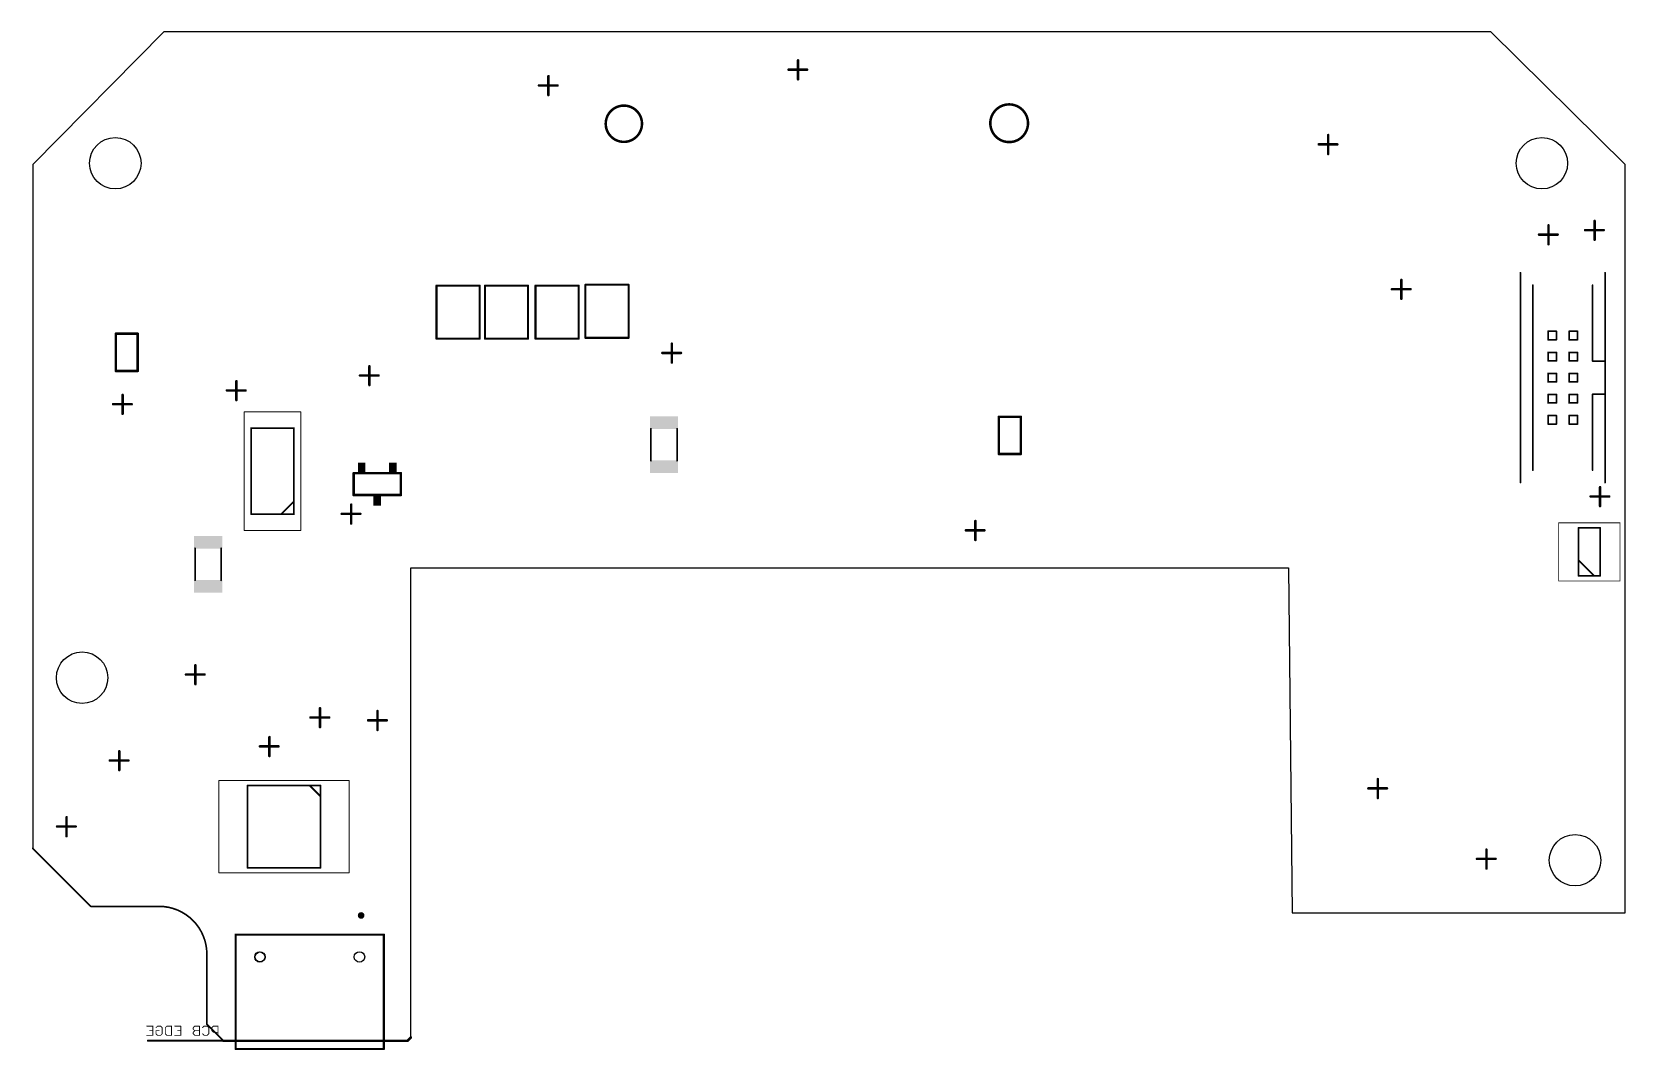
# Model space of a CAD drawing. Extents: x 14.7 to 110.8, y 11.4 to 72.8.
import ezdxf

# ---------------------------------------------------------------- set-up
doc = ezdxf.new("R2010")
doc.units = 0
doc.layers.add('20', color=53, linetype='CONTINUOUS')
doc.layers.add('52', color=253, linetype='CONTINUOUS')

# ---------------------------------------------------------------- blocks, each defined once
blk = doc.blocks.new('RECT')
blk.add_solid([(-0.5, -0.5), (0.5, -0.5), (-0.5, 0.5), (0.5, 0.5)])

msp = doc.modelspace()

# ---------------------------------------------------------------- linework, layer by layer
at = {"layer": '20'}
for p, q in [((22.6972, 72.7972), (14.8, 64.8)), ((102.7028, 72.7972), (22.6972, 72.7972)), ((110.8, 64.8), (102.7028, 72.7972)), ((14.8, 64.8), (14.8, 23.6)), ((110.8, 19.7), (110.8, 64.8)), ((37.6, 12.2), (37.6, 40.5)), ((37.6, 40.5), (90.51, 40.5)), ((90.51, 40.5), (90.72, 19.7)), ((90.72, 19.7), (110.8, 19.7))]:
    msp.add_line(p, q, dxfattribs=at)
for points, const_width in [([(50.438, 66.1688, 1), (50.438, 68.3552, 1), (50.438, 66.1688)], 0.1524), ([(73.666, 66.1562, 1), (73.666, 68.4278, 1), (73.666, 66.1562)], 0.1524), ([(14.8177, 23.6177, 1), (14.7823, 23.5823)], 0.05), ([(18.3, 20.125, 1), (18.3, 20.075)], 0.05), ([(18.2823, 20.0823, 1), (18.3177, 20.1177)], 0.05), ([(25.3, 17.2168, 0.4142), (22.4168, 20.1)], 0.1), ([(22.4168, 20.125, 1), (22.4168, 20.075)], 0.05), ([(22.4168, 20.075, 1), (22.4168, 20.125)], 0.05), ([(25.325, 17.2168, 1), (25.275, 17.2168)], 0.05), ([(25.275, 17.2168, 1), (25.325, 17.2168)], 0.05), ([(25.3177, 13.0177, 1), (25.2823, 12.9823)], 0.05), ([(25.275, 13, 1), (25.325, 13)], 0.05), ([(26.3, 12.0381, 1), (26.3, 11.9619)], 0.0762), ([(26.2823, 11.9823, 1), (26.3177, 12.0177)], 0.05), ([(37.3731, 12.0269, 1), (37.4269, 11.9731)], 0.0762), ([(37.4, 11.9619, 1), (37.4, 12.0381)], 0.0762), ([(37.6269, 12.1731, 1), (37.5731, 12.2269)], 0.0762)]:
    msp.add_lwpolyline(points, format="xyb", dxfattribs=dict(at, const_width=const_width))
for points, const_width in [([(14.8, 23.6), (18.3, 20.1)], 0.1), ([(18.3, 20.1), (22.4168, 20.1)], 0.1), ([(25.3, 17.2168), (25.3, 13)], 0.1), ([(25.3, 13), (26.3, 12)], 0.1), ([(26.3, 12), (37.4, 12)], 0.1524), ([(37.4, 12), (37.6, 12.2)], 0.1524)]:
    msp.add_lwpolyline(points, dxfattribs=dict(at, const_width=const_width))
for centre, radius in [((19.78, 64.88), 1.55), ((105.78, 64.88), 1.55), ((17.78, 33.88), 1.55), ((107.78, 22.88), 1.55), ((28.5, 17.05), 0.315), ((28.5, 17.05), 0.3), ((34.5, 17.05), 0.315)]:
    msp.add_circle(centre, radius, dxfattribs=at)
at = {"layer": '52'}
for points, const_width in [([(60.94, 71.08), (60.94, 70.52)], 0.1524), ([(45.89, 70.13), (45.89, 69.57)], 0.1524), ([(60.94, 70.52), (60.37, 70.52)], 0.1524), ([(60.94, 70.52), (60.94, 69.94)], 0.1524), ([(60.94, 70.52), (61.49, 70.52)], 0.1524), ([(45.89, 69.57), (45.32, 69.57)], 0.1524), ([(45.89, 69.57), (45.89, 68.99)], 0.1524), ([(45.89, 69.57), (46.44, 69.57)], 0.1524), ([(92.9, 66.58), (92.9, 66.02)], 0.1524), ([(92.9, 66.02), (92.33, 66.02)], 0.1524), ([(92.9, 66.02), (92.9, 65.44)], 0.1524), ([(92.9, 66.02), (93.45, 66.02)], 0.1524), ([(108.96, 61.41), (108.96, 60.85)], 0.1524), ([(106.18, 60.58), (105.61, 60.58)], 0.1524), ([(106.18, 61.14), (106.18, 60.58)], 0.1524), ([(106.18, 60.58), (106.18, 60)], 0.1524), ([(106.18, 60.58), (106.73, 60.58)], 0.1524), ([(108.96, 60.85), (108.39, 60.85)], 0.1524), ([(108.96, 60.85), (108.96, 60.27)], 0.1524), ([(108.96, 60.85), (109.51, 60.85)], 0.1524), ([(97.31, 57.85), (97.31, 57.29)], 0.1524), ([(104.49, 45.635), (104.49, 58.285)], 0.1), ([(109.59, 58.285), (109.59, 52.96)], 0.1), ([(41.7429, 57.5079), (39.1429, 57.5079)], 0.127), ([(39.1429, 57.5079), (39.1429, 54.3079)], 0.127), ([(41.7429, 54.3079), (41.7429, 57.5079)], 0.127), ([(44.6639, 57.5079), (42.0639, 57.5079)], 0.127), ([(42.0639, 57.5079), (42.0639, 54.3079)], 0.127), ([(44.6639, 54.3079), (44.6639, 57.5079)], 0.127), ([(47.7119, 57.5079), (45.1119, 57.5079)], 0.127), ([(45.1119, 57.5079), (45.1119, 54.3079)], 0.127), ([(47.7119, 54.3079), (47.7119, 57.5079)], 0.127), ([(50.7218, 57.5587), (48.1218, 57.5587)], 0.127), ([(48.1218, 57.5587), (48.1218, 54.3587)], 0.127), ([(50.7218, 54.3587), (50.7218, 57.5587)], 0.127), ([(97.31, 57.29), (96.74, 57.29)], 0.1524), ([(97.31, 57.29), (97.31, 56.71)], 0.1524), ([(97.31, 57.29), (97.86, 57.29)], 0.1524), ([(105.24, 46.385), (105.24, 57.535)], 0.1), ([(108.84, 57.535), (108.84, 52.96)], 0.1), ([(106.151, 54.246), (106.151, 54.754)], 0.1), ([(106.151, 54.754), (106.659, 54.754)], 0.1), ([(106.659, 54.754), (106.659, 54.246)], 0.1), ([(107.421, 54.754), (107.929, 54.754)], 0.1), ([(107.421, 54.246), (107.421, 54.754)], 0.1), ([(107.929, 54.754), (107.929, 54.246)], 0.1), ([(21.1304, 54.6084), (19.8096, 54.6084)], 0.1524), ([(19.8096, 54.6084), (19.8096, 52.3636)], 0.1524), ([(21.1304, 52.3636), (21.1304, 54.6084)], 0.1524), ([(39.1429, 54.3079), (41.7429, 54.3079)], 0.127), ([(42.0639, 54.3079), (44.6639, 54.3079)], 0.127), ([(45.1119, 54.3079), (47.7119, 54.3079)], 0.127), ([(48.1218, 54.3587), (50.7218, 54.3587)], 0.127), ([(53.33, 54.01), (53.33, 53.45)], 0.1524), ([(106.659, 54.246), (106.151, 54.246)], 0.1), ([(107.929, 54.246), (107.421, 54.246)], 0.1), ([(53.33, 53.45), (52.76, 53.45)], 0.1524), ([(53.33, 53.45), (53.33, 52.87)], 0.1524), ([(53.33, 53.45), (53.88, 53.45)], 0.1524), ([(106.151, 52.976), (106.151, 53.484)], 0.1), ([(106.151, 53.484), (106.659, 53.484)], 0.1), ([(106.659, 52.976), (106.151, 52.976)], 0.1), ([(106.659, 53.484), (106.659, 52.976)], 0.1), ([(107.421, 53.484), (107.929, 53.484)], 0.1), ([(107.421, 52.976), (107.421, 53.484)], 0.1), ([(107.929, 52.976), (107.421, 52.976)], 0.1), ([(107.929, 53.484), (107.929, 52.976)], 0.1), ([(108.84, 52.96), (109.59, 52.96)], 0.1), ([(109.59, 52.96), (109.59, 50.96)], 0.1), ([(19.8096, 52.3636), (21.1304, 52.3636)], 0.1524), ([(35.1, 52.09), (34.53, 52.09)], 0.1524), ([(35.1, 52.65), (35.1, 52.09)], 0.1524), ([(35.1, 52.09), (35.1, 51.51)], 0.1524), ([(35.1, 52.09), (35.65, 52.09)], 0.1524), ([(106.151, 51.706), (106.151, 52.214)], 0.1), ([(106.151, 52.214), (106.659, 52.214)], 0.1), ([(106.659, 52.214), (106.659, 51.706)], 0.1), ([(107.421, 52.214), (107.929, 52.214)], 0.1), ([(107.421, 51.706), (107.421, 52.214)], 0.1), ([(107.929, 52.214), (107.929, 51.706)], 0.1), ([(20.22, 50.92), (20.22, 50.36)], 0.1524), ([(27.08, 51.19), (26.51, 51.19)], 0.1524), ([(27.08, 51.75), (27.08, 51.19)], 0.1524), ([(27.08, 51.19), (27.08, 50.61)], 0.1524), ([(27.08, 51.19), (27.63, 51.19)], 0.1524), ([(106.659, 51.706), (106.151, 51.706)], 0.1), ([(106.151, 50.436), (106.151, 50.944)], 0.1), ([(106.151, 50.944), (106.659, 50.944)], 0.1), ([(106.659, 50.944), (106.659, 50.436)], 0.1), ([(107.929, 51.706), (107.421, 51.706)], 0.1), ([(107.421, 50.944), (107.929, 50.944)], 0.1), ([(107.421, 50.436), (107.421, 50.944)], 0.1), ([(107.929, 50.944), (107.929, 50.436)], 0.1), ([(109.59, 50.96), (108.84, 50.96)], 0.1), ([(108.84, 50.96), (108.84, 46.385)], 0.1), ([(109.59, 50.96), (109.59, 45.635)], 0.1), ([(20.22, 50.36), (19.65, 50.36)], 0.1524), ([(20.22, 50.36), (20.22, 49.78)], 0.1524), ([(20.22, 50.36), (20.77, 50.36)], 0.1524), ([(106.659, 50.436), (106.151, 50.436)], 0.1), ([(107.929, 50.436), (107.421, 50.436)], 0.1), ([(30.9679, 49.902), (27.5479, 49.902)], 0.05), ([(27.5479, 49.902), (27.5479, 42.752)], 0.05), ([(30.9679, 42.752), (30.9679, 49.902)], 0.05), ([(74.3662, 49.5987), (73.0454, 49.5987)], 0.1524), ([(73.0454, 49.5987), (73.0454, 47.3539)], 0.1524), ([(74.3662, 47.3539), (74.3662, 49.5987)], 0.1524), ([(106.151, 49.166), (106.151, 49.674)], 0.1), ([(106.151, 49.674), (106.659, 49.674)], 0.1), ([(106.659, 49.166), (106.151, 49.166)], 0.1), ([(106.659, 49.674), (106.659, 49.166)], 0.1), ([(107.421, 49.674), (107.929, 49.674)], 0.1), ([(107.421, 49.166), (107.421, 49.674)], 0.1), ([(107.929, 49.166), (107.421, 49.166)], 0.1), ([(107.929, 49.674), (107.929, 49.166)], 0.1), ([(30.5499, 48.925), (27.9659, 48.925)], 0.1), ([(27.9659, 48.925), (27.9659, 43.729)], 0.1), ([(30.5499, 43.729), (30.5499, 48.925)], 0.1), ([(52.073, 46.955), (52.073, 48.885)], 0.1016), ([(53.647, 46.955), (53.647, 48.885)], 0.1016), ([(73.0454, 47.3539), (74.3662, 47.3539)], 0.1524), ([(36.9925, 46.2045), (34.1477, 46.2045)], 0.1524), ([(34.1477, 46.2045), (34.1477, 44.8837)], 0.1524), ([(36.9925, 44.8837), (36.9925, 46.2045)], 0.1524), ([(109.29, 45.36), (109.29, 44.8)], 0.1524), ([(29.7759, 43.729), (30.5499, 44.505)], 0.1), ([(34, 44.31), (34, 43.75)], 0.1524), ([(34.1477, 44.8837), (36.9925, 44.8837)], 0.1524), ([(109.29, 44.8), (108.72, 44.8)], 0.1524), ([(109.29, 44.8), (109.29, 44.22)], 0.1524), ([(109.29, 44.8), (109.84, 44.8)], 0.1524), ([(27.9659, 43.729), (30.5499, 43.729)], 0.1), ([(34, 43.75), (33.43, 43.75)], 0.1524), ([(34, 43.75), (34, 43.17)], 0.1524), ([(34, 43.75), (34.55, 43.75)], 0.1524), ([(71.63, 43.32), (71.63, 42.76)], 0.1524), ([(110.49, 43.21), (106.79, 43.21)], 0.05), ([(106.79, 43.21), (106.79, 39.71)], 0.05), ([(110.49, 39.71), (110.49, 43.21)], 0.05), ([(27.5479, 42.752), (30.9679, 42.752)], 0.05), ([(71.63, 42.76), (71.06, 42.76)], 0.1524), ([(71.63, 42.76), (71.63, 42.18)], 0.1524), ([(71.63, 42.76), (72.18, 42.76)], 0.1524), ([(109.29, 42.91), (107.99, 42.91)], 0.1), ([(107.99, 42.91), (107.99, 40.01)], 0.1), ([(109.29, 40.01), (109.29, 42.91)], 0.1), ([(24.587, 41.677), (24.587, 39.747)], 0.1016), ([(26.161, 41.677), (26.161, 39.747)], 0.1016), ([(107.99, 40.97), (108.95, 40.01)], 0.1), ([(106.79, 39.71), (110.49, 39.71)], 0.05), ([(107.99, 40.01), (109.29, 40.01)], 0.1), ([(24.61, 34.63), (24.61, 34.07)], 0.1524), ([(24.61, 34.07), (24.04, 34.07)], 0.1524), ([(24.61, 34.07), (24.61, 33.49)], 0.1524), ([(24.61, 34.07), (25.16, 34.07)], 0.1524), ([(32.12, 32.04), (32.12, 31.48)], 0.1524), ([(35.59, 31.87), (35.59, 31.31)], 0.1524), ([(32.12, 31.48), (31.55, 31.48)], 0.1524), ([(32.12, 31.48), (32.12, 30.9)], 0.1524), ([(32.12, 31.48), (32.67, 31.48)], 0.1524), ([(35.59, 31.31), (35.02, 31.31)], 0.1524), ([(35.59, 31.31), (35.59, 30.73)], 0.1524), ([(35.59, 31.31), (36.14, 31.31)], 0.1524), ([(29.07, 29.74), (28.5, 29.74)], 0.1524), ([(29.07, 30.3), (29.07, 29.74)], 0.1524), ([(29.07, 29.74), (29.07, 29.16)], 0.1524), ([(29.07, 29.74), (29.62, 29.74)], 0.1524), ([(20.02, 28.89), (19.45, 28.89)], 0.1524), ([(20.02, 29.45), (20.02, 28.89)], 0.1524), ([(20.02, 28.89), (20.02, 28.31)], 0.1524), ([(20.02, 28.89), (20.57, 28.89)], 0.1524), ([(33.875, 27.68), (26.025, 27.68)], 0.05), ([(26.025, 27.68), (26.025, 22.12)], 0.05), ([(32.15, 27.38), (27.75, 27.38)], 0.1), ([(27.75, 27.38), (27.75, 22.42)], 0.1), ([(32.15, 26.73), (31.5, 27.38)], 0.1), ([(32.15, 22.42), (32.15, 27.38)], 0.1), ([(33.875, 22.12), (33.875, 27.68)], 0.05), ([(95.89, 27.21), (95.32, 27.21)], 0.1524), ([(95.89, 27.77), (95.89, 27.21)], 0.1524), ([(95.89, 27.21), (95.89, 26.63)], 0.1524), ([(95.89, 27.21), (96.44, 27.21)], 0.1524), ([(16.84, 24.91), (16.27, 24.91)], 0.1524), ([(16.84, 25.47), (16.84, 24.91)], 0.1524), ([(16.84, 24.91), (16.84, 24.33)], 0.1524), ([(16.84, 24.91), (17.39, 24.91)], 0.1524), ([(102.44, 23.52), (102.44, 22.96)], 0.1524), ([(26.025, 22.12), (33.875, 22.12)], 0.05), ([(27.75, 22.42), (32.15, 22.42)], 0.1), ([(102.44, 22.96), (101.87, 22.96)], 0.1524), ([(102.44, 22.96), (102.44, 22.38)], 0.1524), ([(102.44, 22.96), (102.99, 22.96)], 0.1524), ([(27.03, 18.4), (27.03, 12)], 0.127), ([(35.97, 18.4), (27.03, 18.4)], 0.127), ([(35.97, 12), (35.97, 18.4)], 0.127), ([(21.6726, 12.8847), (22.0454, 12.8847)], 0.0508), ([(22.0454, 12.605), (21.859, 12.605)], 0.0508), ([(22.0454, 12.8847), (22.0454, 12.3254)], 0.0508), ([(22.2339, 12.7915), (22.3271, 12.8847)], 0.0508), ([(22.2339, 12.4186), (22.2339, 12.605)], 0.0508), ([(22.2339, 12.605), (22.4203, 12.605)], 0.0508), ([(22.3271, 12.8847), (22.5135, 12.8847)], 0.0508), ([(22.5135, 12.8847), (22.6067, 12.7915)], 0.0508), ([(22.6067, 12.7915), (22.6067, 12.4186)], 0.0508), ([(22.7952, 12.7915), (22.8884, 12.8847)], 0.0508), ([(22.7952, 12.4186), (22.7952, 12.7915)], 0.0508), ([(22.8884, 12.8847), (23.1681, 12.8847)], 0.0508), ([(23.1681, 12.8847), (23.1681, 12.3254)], 0.0508), ([(23.3565, 12.8847), (23.7294, 12.8847)], 0.0508), ([(23.7294, 12.605), (23.5429, 12.605)], 0.0508), ([(23.7294, 12.8847), (23.7294, 12.3254)], 0.0508), ([(24.5723, 12.8847), (24.4791, 12.7915)], 0.0508), ([(24.4791, 12.7915), (24.4791, 12.6982)], 0.0508), ([(24.4791, 12.6982), (24.5723, 12.605)], 0.0508), ([(24.5723, 12.605), (24.4791, 12.5118)], 0.0508), ([(24.4791, 12.5118), (24.4791, 12.4186)], 0.0508), ([(24.852, 12.8847), (24.5723, 12.8847)], 0.0508), ([(24.852, 12.605), (24.5723, 12.605)], 0.0508), ([(24.852, 12.3254), (24.852, 12.8847)], 0.0508), ([(25.0404, 12.7915), (25.1337, 12.8847)], 0.0508), ([(25.1337, 12.8847), (25.3201, 12.8847)], 0.0508), ([(25.3201, 12.8847), (25.4133, 12.7915)], 0.0508), ([(25.4133, 12.7915), (25.4133, 12.4186)], 0.0508), ([(25.695, 12.8847), (25.6018, 12.7915)], 0.0508), ([(25.6018, 12.7915), (25.6018, 12.605)], 0.0508), ([(25.6018, 12.605), (25.695, 12.5118)], 0.0508), ([(25.9746, 12.8847), (25.695, 12.8847)], 0.0508), ([(25.695, 12.5118), (25.9746, 12.5118)], 0.0508), ([(25.9746, 12.3254), (25.9746, 12.8847)], 0.0508), ([(22.0454, 12.3254), (21.6726, 12.3254)], 0.0508), ([(27.03, 12), (21.75, 12)], 0.127), ([(22.3271, 12.3254), (22.2339, 12.4186)], 0.0508), ([(22.5135, 12.3254), (22.3271, 12.3254)], 0.0508), ([(22.6067, 12.4186), (22.5135, 12.3254)], 0.0508), ([(22.8884, 12.3254), (22.7952, 12.4186)], 0.0508), ([(23.1681, 12.3254), (22.8884, 12.3254)], 0.0508), ([(23.7294, 12.3254), (23.3565, 12.3254)], 0.0508), ([(24.4791, 12.4186), (24.5723, 12.3254)], 0.0508), ([(24.5723, 12.3254), (24.852, 12.3254)], 0.0508), ([(25.1337, 12.3254), (25.0404, 12.4186)], 0.0508), ([(25.3201, 12.3254), (25.1337, 12.3254)], 0.0508), ([(25.4133, 12.4186), (25.3201, 12.3254)], 0.0508), ([(27.03, 12), (27.03, 11.5)], 0.127), ([(27.03, 12), (35.97, 12)], 0.127), ([(27.03, 11.5), (35.97, 11.5)], 0.127), ([(35.97, 11.5), (35.97, 12)], 0.127)]:
    msp.add_lwpolyline(points, dxfattribs=dict(at, const_width=const_width))
for points, const_width in [([(60.9781, 71.08, 1), (60.9019, 71.08)], 0.0762), ([(45.9281, 70.13, 1), (45.8519, 70.13)], 0.0762), ([(60.37, 70.5581, 1), (60.37, 70.4819)], 0.0762), ([(60.9781, 70.52, 1), (60.9019, 70.52)], 0.0762), ([(60.94, 70.5581, 1), (60.94, 70.4819)], 0.0762), ([(60.9019, 70.52, 1), (60.9781, 70.52)], 0.0762), ([(60.94, 70.4819, 1), (60.94, 70.5581)], 0.0762), ([(61.49, 70.4819, 1), (61.49, 70.5581)], 0.0762), ([(45.32, 69.6081, 1), (45.32, 69.5319)], 0.0762), ([(45.9281, 69.57, 1), (45.8519, 69.57)], 0.0762), ([(45.89, 69.6081, 1), (45.89, 69.5319)], 0.0762), ([(45.8519, 69.57, 1), (45.9281, 69.57)], 0.0762), ([(45.89, 69.5319, 1), (45.89, 69.6081)], 0.0762), ([(46.44, 69.5319, 1), (46.44, 69.6081)], 0.0762), ([(60.9019, 69.94, 1), (60.9781, 69.94)], 0.0762), ([(45.8519, 68.99, 1), (45.9281, 68.99)], 0.0762), ([(92.9381, 66.58, 1), (92.8619, 66.58)], 0.0762), ([(92.33, 66.0581, 1), (92.33, 65.9819)], 0.0762), ([(92.9381, 66.02, 1), (92.8619, 66.02)], 0.0762), ([(92.9, 66.0581, 1), (92.9, 65.9819)], 0.0762), ([(92.8619, 66.02, 1), (92.9381, 66.02)], 0.0762), ([(92.8619, 65.44, 1), (92.9381, 65.44)], 0.0762), ([(92.9, 65.9819, 1), (92.9, 66.0581)], 0.0762), ([(93.45, 65.9819, 1), (93.45, 66.0581)], 0.0762), ([(108.9981, 61.41, 1), (108.9219, 61.41)], 0.0762), ([(105.61, 60.6181, 1), (105.61, 60.5419)], 0.0762), ([(106.2181, 61.14, 1), (106.1419, 61.14)], 0.0762), ([(106.2181, 60.58, 1), (106.1419, 60.58)], 0.0762), ([(106.18, 60.6181, 1), (106.18, 60.5419)], 0.0762), ([(106.1419, 60.58, 1), (106.2181, 60.58)], 0.0762), ([(106.18, 60.5419, 1), (106.18, 60.6181)], 0.0762), ([(106.73, 60.5419, 1), (106.73, 60.6181)], 0.0762), ([(108.39, 60.8881, 1), (108.39, 60.8119)], 0.0762), ([(108.9981, 60.85, 1), (108.9219, 60.85)], 0.0762), ([(108.96, 60.8881, 1), (108.96, 60.8119)], 0.0762), ([(108.9219, 60.85, 1), (108.9981, 60.85)], 0.0762), ([(108.96, 60.8119, 1), (108.96, 60.8881)], 0.0762), ([(109.51, 60.8119, 1), (109.51, 60.8881)], 0.0762), ([(106.1419, 60, 1), (106.2181, 60)], 0.0762), ([(108.9219, 60.27, 1), (108.9981, 60.27)], 0.0762), ([(97.3481, 57.85, 1), (97.2719, 57.85)], 0.0762), ([(104.515, 58.285, 1), (104.465, 58.285)], 0.05), ([(109.615, 58.285, 1), (109.565, 58.285)], 0.05), ([(39.1429, 57.5397, 1), (39.1429, 57.4761)], 0.0635), ([(39.1747, 57.5079, 1), (39.1112, 57.5079)], 0.0635), ([(41.7747, 57.5079, 1), (41.7111, 57.5079)], 0.0635), ([(41.7429, 57.4761, 1), (41.7429, 57.5397)], 0.0635), ([(42.0639, 57.5397, 1), (42.0639, 57.4761)], 0.0635), ([(42.0957, 57.5079, 1), (42.0322, 57.5079)], 0.0635), ([(44.6957, 57.5079, 1), (44.6322, 57.5079)], 0.0635), ([(44.6639, 57.4761, 1), (44.6639, 57.5397)], 0.0635), ([(45.1119, 57.5397, 1), (45.1119, 57.4761)], 0.0635), ([(45.1437, 57.5079, 1), (45.0802, 57.5079)], 0.0635), ([(47.7437, 57.5079, 1), (47.6801, 57.5079)], 0.0635), ([(47.7119, 57.4761, 1), (47.7119, 57.5397)], 0.0635), ([(48.1218, 57.5905, 1), (48.1218, 57.5269)], 0.0635), ([(48.1536, 57.5587, 1), (48.09, 57.5587)], 0.0635), ([(50.7536, 57.5587, 1), (50.69, 57.5587)], 0.0635), ([(50.7218, 57.5269, 1), (50.7218, 57.5905)], 0.0635), ([(96.74, 57.3281, 1), (96.74, 57.2519)], 0.0762), ([(97.3481, 57.29, 1), (97.2719, 57.29)], 0.0762), ([(97.31, 57.3281, 1), (97.31, 57.2519)], 0.0762), ([(97.2719, 57.29, 1), (97.3481, 57.29)], 0.0762), ([(97.2719, 56.71, 1), (97.3481, 56.71)], 0.0762), ([(97.31, 57.2519, 1), (97.31, 57.3281)], 0.0762), ([(97.86, 57.2519, 1), (97.86, 57.3281)], 0.0762), ([(105.265, 57.535, 1), (105.215, 57.535)], 0.05), ([(108.865, 57.535, 1), (108.815, 57.535)], 0.05), ([(106.176, 54.754, 1), (106.126, 54.754)], 0.05), ([(106.151, 54.779, 1), (106.151, 54.729)], 0.05), ([(106.684, 54.754, 1), (106.634, 54.754)], 0.05), ([(106.659, 54.729, 1), (106.659, 54.779)], 0.05), ([(107.421, 54.779, 1), (107.421, 54.729)], 0.05), ([(107.446, 54.754, 1), (107.396, 54.754)], 0.05), ([(107.954, 54.754, 1), (107.904, 54.754)], 0.05), ([(107.929, 54.729, 1), (107.929, 54.779)], 0.05), ([(19.8096, 54.6465, 1), (19.8096, 54.5703)], 0.0762), ([(19.8477, 54.6084, 1), (19.7715, 54.6084)], 0.0762), ([(21.1685, 54.6084, 1), (21.0923, 54.6084)], 0.0762), ([(21.1304, 54.5703, 1), (21.1304, 54.6465)], 0.0762), ([(39.1429, 54.3397, 1), (39.1429, 54.2762)], 0.0635), ([(39.1112, 54.3079, 1), (39.1747, 54.3079)], 0.0635), ([(41.7111, 54.3079, 1), (41.7747, 54.3079)], 0.0635), ([(41.7429, 54.2762, 1), (41.7429, 54.3397)], 0.0635), ([(42.0639, 54.3397, 1), (42.0639, 54.2762)], 0.0635), ([(42.0322, 54.3079, 1), (42.0957, 54.3079)], 0.0635), ([(44.6322, 54.3079, 1), (44.6957, 54.3079)], 0.0635), ([(44.6639, 54.2762, 1), (44.6639, 54.3397)], 0.0635), ([(45.1119, 54.3397, 1), (45.1119, 54.2762)], 0.0635), ([(45.0802, 54.3079, 1), (45.1437, 54.3079)], 0.0635), ([(47.6801, 54.3079, 1), (47.7437, 54.3079)], 0.0635), ([(47.7119, 54.2762, 1), (47.7119, 54.3397)], 0.0635), ([(48.1218, 54.3905, 1), (48.1218, 54.327)], 0.0635), ([(48.09, 54.3587, 1), (48.1536, 54.3587)], 0.0635), ([(50.69, 54.3587, 1), (50.7536, 54.3587)], 0.0635), ([(50.7218, 54.327, 1), (50.7218, 54.3905)], 0.0635), ([(53.3681, 54.01, 1), (53.2919, 54.01)], 0.0762), ([(106.151, 54.271, 1), (106.151, 54.221)], 0.05), ([(106.126, 54.246, 1), (106.176, 54.246)], 0.05), ([(106.634, 54.246, 1), (106.684, 54.246)], 0.05), ([(106.659, 54.221, 1), (106.659, 54.271)], 0.05), ([(107.421, 54.271, 1), (107.421, 54.221)], 0.05), ([(107.396, 54.246, 1), (107.446, 54.246)], 0.05), ([(107.904, 54.246, 1), (107.954, 54.246)], 0.05), ([(107.929, 54.221, 1), (107.929, 54.271)], 0.05), ([(52.76, 53.4881, 1), (52.76, 53.4119)], 0.0762), ([(53.3681, 53.45, 1), (53.2919, 53.45)], 0.0762), ([(53.33, 53.4881, 1), (53.33, 53.4119)], 0.0762), ([(53.2919, 53.45, 1), (53.3681, 53.45)], 0.0762), ([(53.2919, 52.87, 1), (53.3681, 52.87)], 0.0762), ([(53.33, 53.4119, 1), (53.33, 53.4881)], 0.0762), ([(53.88, 53.4119, 1), (53.88, 53.4881)], 0.0762), ([(106.176, 53.484, 1), (106.126, 53.484)], 0.05), ([(106.151, 53.509, 1), (106.151, 53.459)], 0.05), ([(106.151, 53.001, 1), (106.151, 52.951)], 0.05), ([(106.126, 52.976, 1), (106.176, 52.976)], 0.05), ([(106.684, 53.484, 1), (106.634, 53.484)], 0.05), ([(106.634, 52.976, 1), (106.684, 52.976)], 0.05), ([(106.659, 53.459, 1), (106.659, 53.509)], 0.05), ([(106.659, 52.951, 1), (106.659, 53.001)], 0.05), ([(107.421, 53.509, 1), (107.421, 53.459)], 0.05), ([(107.446, 53.484, 1), (107.396, 53.484)], 0.05), ([(107.421, 53.001, 1), (107.421, 52.951)], 0.05), ([(107.396, 52.976, 1), (107.446, 52.976)], 0.05), ([(107.954, 53.484, 1), (107.904, 53.484)], 0.05), ([(107.904, 52.976, 1), (107.954, 52.976)], 0.05), ([(107.929, 53.459, 1), (107.929, 53.509)], 0.05), ([(107.929, 52.951, 1), (107.929, 53.001)], 0.05), ([(108.84, 52.985, 1), (108.84, 52.935)], 0.05), ([(108.815, 52.96, 1), (108.865, 52.96)], 0.05), ([(109.615, 52.96, 1), (109.565, 52.96)], 0.05), ([(109.565, 52.96, 1), (109.615, 52.96)], 0.05), ([(109.59, 52.935, 1), (109.59, 52.985)], 0.05), ([(19.8096, 52.4017, 1), (19.8096, 52.3255)], 0.0762), ([(19.7715, 52.3636, 1), (19.8477, 52.3636)], 0.0762), ([(21.0923, 52.3636, 1), (21.1685, 52.3636)], 0.0762), ([(21.1304, 52.3255, 1), (21.1304, 52.4017)], 0.0762), ([(34.53, 52.1281, 1), (34.53, 52.0519)], 0.0762), ([(35.1381, 52.65, 1), (35.0619, 52.65)], 0.0762), ([(35.1381, 52.09, 1), (35.0619, 52.09)], 0.0762), ([(35.1, 52.1281, 1), (35.1, 52.0519)], 0.0762), ([(35.0619, 52.09, 1), (35.1381, 52.09)], 0.0762), ([(35.1, 52.0519, 1), (35.1, 52.1281)], 0.0762), ([(35.65, 52.0519, 1), (35.65, 52.1281)], 0.0762), ([(106.176, 52.214, 1), (106.126, 52.214)], 0.05), ([(106.151, 52.239, 1), (106.151, 52.189)], 0.05), ([(106.684, 52.214, 1), (106.634, 52.214)], 0.05), ([(106.659, 52.189, 1), (106.659, 52.239)], 0.05), ([(107.421, 52.239, 1), (107.421, 52.189)], 0.05), ([(107.446, 52.214, 1), (107.396, 52.214)], 0.05), ([(107.954, 52.214, 1), (107.904, 52.214)], 0.05), ([(107.929, 52.189, 1), (107.929, 52.239)], 0.05), ([(20.2581, 50.92, 1), (20.1819, 50.92)], 0.0762), ([(26.51, 51.2281, 1), (26.51, 51.1519)], 0.0762), ([(27.1181, 51.75, 1), (27.0419, 51.75)], 0.0762), ([(27.1181, 51.19, 1), (27.0419, 51.19)], 0.0762), ([(27.08, 51.2281, 1), (27.08, 51.1519)], 0.0762), ([(27.0419, 51.19, 1), (27.1181, 51.19)], 0.0762), ([(27.08, 51.1519, 1), (27.08, 51.2281)], 0.0762), ([(27.63, 51.1519, 1), (27.63, 51.2281)], 0.0762), ([(35.0619, 51.51, 1), (35.1381, 51.51)], 0.0762), ([(106.151, 51.731, 1), (106.151, 51.681)], 0.05), ([(106.126, 51.706, 1), (106.176, 51.706)], 0.05), ([(106.176, 50.944, 1), (106.126, 50.944)], 0.05), ([(106.151, 50.969, 1), (106.151, 50.919)], 0.05), ([(106.634, 51.706, 1), (106.684, 51.706)], 0.05), ([(106.684, 50.944, 1), (106.634, 50.944)], 0.05), ([(106.659, 51.681, 1), (106.659, 51.731)], 0.05), ([(106.659, 50.919, 1), (106.659, 50.969)], 0.05), ([(107.421, 51.731, 1), (107.421, 51.681)], 0.05), ([(107.396, 51.706, 1), (107.446, 51.706)], 0.05), ([(107.421, 50.969, 1), (107.421, 50.919)], 0.05), ([(107.446, 50.944, 1), (107.396, 50.944)], 0.05), ([(107.904, 51.706, 1), (107.954, 51.706)], 0.05), ([(107.954, 50.944, 1), (107.904, 50.944)], 0.05), ([(107.929, 51.681, 1), (107.929, 51.731)], 0.05), ([(107.929, 50.919, 1), (107.929, 50.969)], 0.05), ([(108.84, 50.985, 1), (108.84, 50.935)], 0.05), ([(108.865, 50.96, 1), (108.815, 50.96)], 0.05), ([(109.615, 50.96, 1), (109.565, 50.96)], 0.05), ([(109.565, 50.96, 1), (109.615, 50.96)], 0.05), ([(109.59, 50.935, 1), (109.59, 50.985)], 0.05), ([(19.65, 50.3981, 1), (19.65, 50.3219)], 0.0762), ([(20.2581, 50.36, 1), (20.1819, 50.36)], 0.0762), ([(20.22, 50.3981, 1), (20.22, 50.3219)], 0.0762), ([(20.1819, 50.36, 1), (20.2581, 50.36)], 0.0762), ([(20.22, 50.3219, 1), (20.22, 50.3981)], 0.0762), ([(20.77, 50.3219, 1), (20.77, 50.3981)], 0.0762), ([(27.0419, 50.61, 1), (27.1181, 50.61)], 0.0762), ([(106.151, 50.461, 1), (106.151, 50.411)], 0.05), ([(106.126, 50.436, 1), (106.176, 50.436)], 0.05), ([(106.634, 50.436, 1), (106.684, 50.436)], 0.05), ([(106.659, 50.411, 1), (106.659, 50.461)], 0.05), ([(107.421, 50.461, 1), (107.421, 50.411)], 0.05), ([(107.396, 50.436, 1), (107.446, 50.436)], 0.05), ([(107.904, 50.436, 1), (107.954, 50.436)], 0.05), ([(107.929, 50.411, 1), (107.929, 50.461)], 0.05), ([(20.1819, 49.78, 1), (20.2581, 49.78)], 0.0762), ([(27.5479, 49.9145, 1), (27.5479, 49.8895)], 0.025), ([(27.5604, 49.902, 1), (27.5354, 49.902)], 0.025), ([(30.9804, 49.902, 1), (30.9554, 49.902)], 0.025), ([(30.9679, 49.8895, 1), (30.9679, 49.9145)], 0.025), ([(73.0454, 49.6368, 1), (73.0454, 49.5606)], 0.0762), ([(73.0835, 49.5987, 1), (73.0073, 49.5987)], 0.0762), ([(74.4043, 49.5987, 1), (74.3281, 49.5987)], 0.0762), ([(74.3662, 49.5606, 1), (74.3662, 49.6368)], 0.0762), ([(106.176, 49.674, 1), (106.126, 49.674)], 0.05), ([(106.151, 49.699, 1), (106.151, 49.649)], 0.05), ([(106.151, 49.191, 1), (106.151, 49.141)], 0.05), ([(106.126, 49.166, 1), (106.176, 49.166)], 0.05), ([(106.684, 49.674, 1), (106.634, 49.674)], 0.05), ([(106.634, 49.166, 1), (106.684, 49.166)], 0.05), ([(106.659, 49.649, 1), (106.659, 49.699)], 0.05), ([(106.659, 49.141, 1), (106.659, 49.191)], 0.05), ([(107.421, 49.699, 1), (107.421, 49.649)], 0.05), ([(107.446, 49.674, 1), (107.396, 49.674)], 0.05), ([(107.421, 49.191, 1), (107.421, 49.141)], 0.05), ([(107.396, 49.166, 1), (107.446, 49.166)], 0.05), ([(107.954, 49.674, 1), (107.904, 49.674)], 0.05), ([(107.904, 49.166, 1), (107.954, 49.166)], 0.05), ([(107.929, 49.649, 1), (107.929, 49.699)], 0.05), ([(107.929, 49.141, 1), (107.929, 49.191)], 0.05), ([(27.9659, 48.95, 1), (27.9659, 48.9)], 0.05), ([(27.9909, 48.925, 1), (27.9409, 48.925)], 0.05), ([(30.5749, 48.925, 1), (30.5249, 48.925)], 0.05), ([(30.5499, 48.9, 1), (30.5499, 48.95)], 0.05), ([(52.0984, 48.885, 1), (52.0476, 48.885)], 0.0508), ([(53.6724, 48.885, 1), (53.6216, 48.885)], 0.0508), ([(73.0454, 47.392, 1), (73.0454, 47.3158)], 0.0762), ([(73.0073, 47.3539, 1), (73.0835, 47.3539)], 0.0762), ([(74.3281, 47.3539, 1), (74.4043, 47.3539)], 0.0762), ([(74.3662, 47.3158, 1), (74.3662, 47.392)], 0.0762), ([(34.1477, 46.2426, 1), (34.1477, 46.1664)], 0.0762), ([(34.1858, 46.2045, 1), (34.1096, 46.2045)], 0.0762), ([(37.0306, 46.2045, 1), (36.9544, 46.2045)], 0.0762), ([(36.9925, 46.1664, 1), (36.9925, 46.2426)], 0.0762), ([(52.0476, 46.955, 1), (52.0984, 46.955)], 0.0508), ([(53.6216, 46.955, 1), (53.6724, 46.955)], 0.0508), ([(105.215, 46.385, 1), (105.265, 46.385)], 0.05), ([(108.815, 46.385, 1), (108.865, 46.385)], 0.05), ([(104.465, 45.635, 1), (104.515, 45.635)], 0.05), ([(109.3281, 45.36, 1), (109.2519, 45.36)], 0.0762), ([(109.565, 45.635, 1), (109.615, 45.635)], 0.05), ([(30.5676, 44.4873, 1), (30.5322, 44.5227)], 0.05), ([(34.0381, 44.31, 1), (33.9619, 44.31)], 0.0762), ([(34.1477, 44.9218, 1), (34.1477, 44.8456)], 0.0762), ([(34.1096, 44.8837, 1), (34.1858, 44.8837)], 0.0762), ([(36.9544, 44.8837, 1), (37.0306, 44.8837)], 0.0762), ([(36.9925, 44.8456, 1), (36.9925, 44.9218)], 0.0762), ([(108.72, 44.8381, 1), (108.72, 44.7619)], 0.0762), ([(109.3281, 44.8, 1), (109.2519, 44.8)], 0.0762), ([(109.29, 44.8381, 1), (109.29, 44.7619)], 0.0762), ([(109.2519, 44.8, 1), (109.3281, 44.8)], 0.0762), ([(109.2519, 44.22, 1), (109.3281, 44.22)], 0.0762), ([(109.29, 44.7619, 1), (109.29, 44.8381)], 0.0762), ([(109.84, 44.7619, 1), (109.84, 44.8381)], 0.0762), ([(27.9659, 43.754, 1), (27.9659, 43.704)], 0.05), ([(27.9409, 43.729, 1), (27.9909, 43.729)], 0.05), ([(29.7582, 43.7467, 1), (29.7936, 43.7113)], 0.05), ([(30.5249, 43.729, 1), (30.5749, 43.729)], 0.05), ([(30.5499, 43.704, 1), (30.5499, 43.754)], 0.05), ([(33.43, 43.7881, 1), (33.43, 43.7119)], 0.0762), ([(34.0381, 43.75, 1), (33.9619, 43.75)], 0.0762), ([(34, 43.7881, 1), (34, 43.7119)], 0.0762), ([(33.9619, 43.75, 1), (34.0381, 43.75)], 0.0762), ([(34, 43.7119, 1), (34, 43.7881)], 0.0762), ([(34.55, 43.7119, 1), (34.55, 43.7881)], 0.0762), ([(71.6681, 43.32, 1), (71.5919, 43.32)], 0.0762), ([(106.79, 43.2225, 1), (106.79, 43.1975)], 0.025), ([(106.8025, 43.21, 1), (106.7775, 43.21)], 0.025), ([(110.5025, 43.21, 1), (110.4775, 43.21)], 0.025), ([(110.49, 43.1975, 1), (110.49, 43.2225)], 0.025), ([(27.5479, 42.7645, 1), (27.5479, 42.7395)], 0.025), ([(27.5354, 42.752, 1), (27.5604, 42.752)], 0.025), ([(30.9554, 42.752, 1), (30.9804, 42.752)], 0.025), ([(30.9679, 42.7395, 1), (30.9679, 42.7645)], 0.025), ([(33.9619, 43.17, 1), (34.0381, 43.17)], 0.0762), ([(71.06, 42.7981, 1), (71.06, 42.7219)], 0.0762), ([(71.6681, 42.76, 1), (71.5919, 42.76)], 0.0762), ([(71.63, 42.7981, 1), (71.63, 42.7219)], 0.0762), ([(71.5919, 42.76, 1), (71.6681, 42.76)], 0.0762), ([(71.63, 42.7219, 1), (71.63, 42.7981)], 0.0762), ([(72.18, 42.7219, 1), (72.18, 42.7981)], 0.0762), ([(107.99, 42.935, 1), (107.99, 42.885)], 0.05), ([(108.015, 42.91, 1), (107.965, 42.91)], 0.05), ([(109.315, 42.91, 1), (109.265, 42.91)], 0.05), ([(109.29, 42.885, 1), (109.29, 42.935)], 0.05), ([(24.6124, 41.677, 1), (24.5616, 41.677)], 0.0508), ([(26.1864, 41.677, 1), (26.1356, 41.677)], 0.0508), ([(71.5919, 42.18, 1), (71.6681, 42.18)], 0.0762), ([(108.0077, 40.9877, 1), (107.9723, 40.9523)], 0.05), ([(24.5616, 39.747, 1), (24.6124, 39.747)], 0.0508), ([(26.1356, 39.747, 1), (26.1864, 39.747)], 0.0508), ([(106.79, 39.7225, 1), (106.79, 39.6975)], 0.025), ([(106.7775, 39.71, 1), (106.8025, 39.71)], 0.025), ([(107.99, 40.035, 1), (107.99, 39.985)], 0.05), ([(107.965, 40.01, 1), (108.015, 40.01)], 0.05), ([(108.9323, 39.9923, 1), (108.9677, 40.0277)], 0.05), ([(109.265, 40.01, 1), (109.315, 40.01)], 0.05), ([(109.29, 39.985, 1), (109.29, 40.035)], 0.05), ([(110.4775, 39.71, 1), (110.5025, 39.71)], 0.025), ([(110.49, 39.6975, 1), (110.49, 39.7225)], 0.025), ([(24.6481, 34.63, 1), (24.5719, 34.63)], 0.0762), ([(24.04, 34.1081, 1), (24.04, 34.0319)], 0.0762), ([(24.6481, 34.07, 1), (24.5719, 34.07)], 0.0762), ([(24.61, 34.1081, 1), (24.61, 34.0319)], 0.0762), ([(24.5719, 34.07, 1), (24.6481, 34.07)], 0.0762), ([(24.61, 34.0319, 1), (24.61, 34.1081)], 0.0762), ([(25.16, 34.0319, 1), (25.16, 34.1081)], 0.0762), ([(24.5719, 33.49, 1), (24.6481, 33.49)], 0.0762), ([(32.1581, 32.04, 1), (32.0819, 32.04)], 0.0762), ([(35.6281, 31.87, 1), (35.5519, 31.87)], 0.0762), ([(31.55, 31.5181, 1), (31.55, 31.4419)], 0.0762), ([(32.1581, 31.48, 1), (32.0819, 31.48)], 0.0762), ([(32.12, 31.5181, 1), (32.12, 31.4419)], 0.0762), ([(32.0819, 31.48, 1), (32.1581, 31.48)], 0.0762), ([(32.0819, 30.9, 1), (32.1581, 30.9)], 0.0762), ([(32.12, 31.4419, 1), (32.12, 31.5181)], 0.0762), ([(32.67, 31.4419, 1), (32.67, 31.5181)], 0.0762), ([(35.02, 31.3481, 1), (35.02, 31.2719)], 0.0762), ([(35.6281, 31.31, 1), (35.5519, 31.31)], 0.0762), ([(35.59, 31.3481, 1), (35.59, 31.2719)], 0.0762), ([(35.5519, 31.31, 1), (35.6281, 31.31)], 0.0762), ([(35.5519, 30.73, 1), (35.6281, 30.73)], 0.0762), ([(35.59, 31.2719, 1), (35.59, 31.3481)], 0.0762), ([(36.14, 31.2719, 1), (36.14, 31.3481)], 0.0762), ([(28.5, 29.7781, 1), (28.5, 29.7019)], 0.0762), ([(29.1081, 30.3, 1), (29.0319, 30.3)], 0.0762), ([(29.1081, 29.74, 1), (29.0319, 29.74)], 0.0762), ([(29.07, 29.7781, 1), (29.07, 29.7019)], 0.0762), ([(29.0319, 29.74, 1), (29.1081, 29.74)], 0.0762), ([(29.07, 29.7019, 1), (29.07, 29.7781)], 0.0762), ([(29.62, 29.7019, 1), (29.62, 29.7781)], 0.0762), ([(19.45, 28.9281, 1), (19.45, 28.8519)], 0.0762), ([(20.0581, 29.45, 1), (19.9819, 29.45)], 0.0762), ([(20.0581, 28.89, 1), (19.9819, 28.89)], 0.0762), ([(20.02, 28.9281, 1), (20.02, 28.8519)], 0.0762), ([(19.9819, 28.89, 1), (20.0581, 28.89)], 0.0762), ([(20.02, 28.8519, 1), (20.02, 28.9281)], 0.0762), ([(20.57, 28.8519, 1), (20.57, 28.9281)], 0.0762), ([(29.0319, 29.16, 1), (29.1081, 29.16)], 0.0762), ([(19.9819, 28.31, 1), (20.0581, 28.31)], 0.0762), ([(26.025, 27.6925, 1), (26.025, 27.6675)], 0.025), ([(26.0375, 27.68, 1), (26.0125, 27.68)], 0.025), ([(27.75, 27.405, 1), (27.75, 27.355)], 0.05), ([(27.775, 27.38, 1), (27.725, 27.38)], 0.05), ([(31.5177, 27.3977, 1), (31.4823, 27.3623)], 0.05), ([(32.175, 27.38, 1), (32.125, 27.38)], 0.05), ([(32.15, 27.355, 1), (32.15, 27.405)], 0.05), ([(33.8875, 27.68, 1), (33.8625, 27.68)], 0.025), ([(33.875, 27.6675, 1), (33.875, 27.6925)], 0.025), ([(95.32, 27.2481, 1), (95.32, 27.1719)], 0.0762), ([(95.9281, 27.77, 1), (95.8519, 27.77)], 0.0762), ([(95.9281, 27.21, 1), (95.8519, 27.21)], 0.0762), ([(95.89, 27.2481, 1), (95.89, 27.1719)], 0.0762), ([(95.8519, 27.21, 1), (95.9281, 27.21)], 0.0762), ([(95.89, 27.1719, 1), (95.89, 27.2481)], 0.0762), ([(96.44, 27.1719, 1), (96.44, 27.2481)], 0.0762), ([(32.1323, 26.7123, 1), (32.1677, 26.7477)], 0.05), ([(95.8519, 26.63, 1), (95.9281, 26.63)], 0.0762), ([(16.27, 24.9481, 1), (16.27, 24.8719)], 0.0762), ([(16.8781, 25.47, 1), (16.8019, 25.47)], 0.0762), ([(16.8781, 24.91, 1), (16.8019, 24.91)], 0.0762), ([(16.84, 24.9481, 1), (16.84, 24.8719)], 0.0762), ([(16.84, 24.8719, 1), (16.84, 24.9481)], 0.0762), ([(17.39, 24.8719, 1), (17.39, 24.9481)], 0.0762), ([(16.8019, 24.91, 1), (16.8781, 24.91)], 0.0762), ([(16.8019, 24.33, 1), (16.8781, 24.33)], 0.0762), ([(102.4781, 23.52, 1), (102.4019, 23.52)], 0.0762), ([(26.025, 22.1325, 1), (26.025, 22.1075)], 0.025), ([(26.0125, 22.12, 1), (26.0375, 22.12)], 0.025), ([(27.75, 22.445, 1), (27.75, 22.395)], 0.05), ([(27.725, 22.42, 1), (27.775, 22.42)], 0.05), ([(32.125, 22.42, 1), (32.175, 22.42)], 0.05), ([(32.15, 22.395, 1), (32.15, 22.445)], 0.05), ([(33.8625, 22.12, 1), (33.8875, 22.12)], 0.025), ([(33.875, 22.1075, 1), (33.875, 22.1325)], 0.025), ([(101.87, 22.9981, 1), (101.87, 22.9219)], 0.0762), ([(102.4781, 22.96, 1), (102.4019, 22.96)], 0.0762), ([(102.44, 22.9981, 1), (102.44, 22.9219)], 0.0762), ([(102.4019, 22.96, 1), (102.4781, 22.96)], 0.0762), ([(102.4019, 22.38, 1), (102.4781, 22.38)], 0.0762), ([(102.44, 22.9219, 1), (102.44, 22.9981)], 0.0762), ([(102.99, 22.9219, 1), (102.99, 22.9981)], 0.0762), ([(34.6, 19.45, 1), (34.6, 19.65, 1), (34.6, 19.45)], 0.2), ([(27.03, 18.4318, 1), (27.03, 18.3683)], 0.0635), ([(27.0617, 18.4, 1), (26.9983, 18.4)], 0.0635), ([(36.0018, 18.4, 1), (35.9382, 18.4)], 0.0635), ([(35.97, 18.3683, 1), (35.97, 18.4318)], 0.0635), ([(21.6726, 12.8974, 1), (21.6726, 12.872)], 0.0254), ([(21.859, 12.6177, 1), (21.859, 12.5923)], 0.0254), ([(22.0581, 12.8847, 1), (22.0327, 12.8847)], 0.0254), ([(22.0454, 12.872, 1), (22.0454, 12.8974)], 0.0254), ([(22.0454, 12.5923, 1), (22.0454, 12.6177)], 0.0254), ([(22.2249, 12.8004, 1), (22.2429, 12.7825)], 0.0254), ([(22.2466, 12.605, 1), (22.2212, 12.605)], 0.0254), ([(22.2339, 12.6177, 1), (22.2339, 12.5923)], 0.0254), ([(22.3271, 12.8974, 1), (22.3271, 12.872)], 0.0254), ([(22.3361, 12.8757, 1), (22.3181, 12.8937)], 0.0254), ([(22.4203, 12.5923, 1), (22.4203, 12.6177)], 0.0254), ([(22.5225, 12.8937, 1), (22.5046, 12.8757)], 0.0254), ([(22.5135, 12.872, 1), (22.5135, 12.8974)], 0.0254), ([(22.6194, 12.7915, 1), (22.594, 12.7915)], 0.0254), ([(22.5978, 12.7825, 1), (22.6157, 12.8004)], 0.0254), ([(22.8079, 12.7915, 1), (22.7825, 12.7915)], 0.0254), ([(22.7862, 12.8004, 1), (22.8042, 12.7825)], 0.0254), ([(22.8884, 12.8974, 1), (22.8884, 12.872)], 0.0254), ([(22.8974, 12.8757, 1), (22.8794, 12.8937)], 0.0254), ([(23.1808, 12.8847, 1), (23.1554, 12.8847)], 0.0254), ([(23.1681, 12.872, 1), (23.1681, 12.8974)], 0.0254), ([(23.3565, 12.8974, 1), (23.3565, 12.872)], 0.0254), ([(23.5429, 12.6177, 1), (23.5429, 12.5923)], 0.0254), ([(23.7421, 12.8847, 1), (23.7167, 12.8847)], 0.0254), ([(23.7294, 12.872, 1), (23.7294, 12.8974)], 0.0254), ([(23.7294, 12.5923, 1), (23.7294, 12.6177)], 0.0254), ([(24.4918, 12.7915, 1), (24.4664, 12.7915)], 0.0254), ([(24.4664, 12.6982, 1), (24.4918, 12.6982)], 0.0254), ([(24.4918, 12.5118, 1), (24.4664, 12.5118)], 0.0254), ([(24.4702, 12.8004, 1), (24.4881, 12.7825)], 0.0254), ([(24.4881, 12.7072, 1), (24.4702, 12.6893)], 0.0254), ([(24.4702, 12.5208, 1), (24.4881, 12.5028)], 0.0254), ([(24.5723, 12.8974, 1), (24.5723, 12.872)], 0.0254), ([(24.5723, 12.6177, 1), (24.5723, 12.5923)], 0.0254), ([(24.5813, 12.8757, 1), (24.5634, 12.8937)], 0.0254), ([(24.5813, 12.5961, 1), (24.5634, 12.614)], 0.0254), ([(24.5634, 12.5961, 1), (24.5813, 12.614)], 0.0254), ([(24.8647, 12.8847, 1), (24.8393, 12.8847)], 0.0254), ([(24.852, 12.872, 1), (24.852, 12.8974)], 0.0254), ([(24.852, 12.5923, 1), (24.852, 12.6177)], 0.0254), ([(25.0315, 12.8004, 1), (25.0494, 12.7825)], 0.0254), ([(25.1337, 12.8974, 1), (25.1337, 12.872)], 0.0254), ([(25.1426, 12.8757, 1), (25.1247, 12.8937)], 0.0254), ([(25.3291, 12.8937, 1), (25.3111, 12.8757)], 0.0254), ([(25.3201, 12.872, 1), (25.3201, 12.8974)], 0.0254), ([(25.426, 12.7915, 1), (25.4006, 12.7915)], 0.0254), ([(25.4043, 12.7825, 1), (25.4223, 12.8004)], 0.0254), ([(25.6145, 12.7915, 1), (25.5891, 12.7915)], 0.0254), ([(25.5928, 12.8004, 1), (25.6107, 12.7825)], 0.0254), ([(25.6107, 12.614, 1), (25.5928, 12.5961)], 0.0254), ([(25.5891, 12.605, 1), (25.6145, 12.605)], 0.0254), ([(25.695, 12.8974, 1), (25.695, 12.872)], 0.0254), ([(25.695, 12.5245, 1), (25.695, 12.4991)], 0.0254), ([(25.7039, 12.8757, 1), (25.686, 12.8937)], 0.0254), ([(25.686, 12.5028, 1), (25.7039, 12.5208)], 0.0254), ([(25.9873, 12.8847, 1), (25.9619, 12.8847)], 0.0254), ([(25.9746, 12.872, 1), (25.9746, 12.8974)], 0.0254), ([(25.9746, 12.4991, 1), (25.9746, 12.5245)], 0.0254), ([(21.6726, 12.3381, 1), (21.6726, 12.3127)], 0.0254), ([(21.75, 12.0318, 1), (21.75, 11.9682)], 0.0635), ([(22.0327, 12.3254, 1), (22.0581, 12.3254)], 0.0254), ([(22.0454, 12.3127, 1), (22.0454, 12.3381)], 0.0254), ([(22.2429, 12.4276, 1), (22.2249, 12.4096)], 0.0254), ([(22.2212, 12.4186, 1), (22.2466, 12.4186)], 0.0254), ([(22.3271, 12.3381, 1), (22.3271, 12.3127)], 0.0254), ([(22.3181, 12.3164, 1), (22.3361, 12.3344)], 0.0254), ([(22.5046, 12.3344, 1), (22.5225, 12.3164)], 0.0254), ([(22.5135, 12.3127, 1), (22.5135, 12.3381)], 0.0254), ([(22.594, 12.4186, 1), (22.6194, 12.4186)], 0.0254), ([(22.6157, 12.4096, 1), (22.5978, 12.4276)], 0.0254), ([(22.8042, 12.4276, 1), (22.7862, 12.4096)], 0.0254), ([(22.7825, 12.4186, 1), (22.8079, 12.4186)], 0.0254), ([(22.8884, 12.3381, 1), (22.8884, 12.3127)], 0.0254), ([(22.8794, 12.3164, 1), (22.8974, 12.3344)], 0.0254), ([(23.1554, 12.3254, 1), (23.1808, 12.3254)], 0.0254), ([(23.1681, 12.3127, 1), (23.1681, 12.3381)], 0.0254), ([(23.3565, 12.3381, 1), (23.3565, 12.3127)], 0.0254), ([(23.7167, 12.3254, 1), (23.7421, 12.3254)], 0.0254), ([(23.7294, 12.3127, 1), (23.7294, 12.3381)], 0.0254), ([(24.4664, 12.4186, 1), (24.4918, 12.4186)], 0.0254), ([(24.4881, 12.4276, 1), (24.4702, 12.4096)], 0.0254), ([(24.5723, 12.3381, 1), (24.5723, 12.3127)], 0.0254), ([(24.5634, 12.3164, 1), (24.5813, 12.3344)], 0.0254), ([(24.8393, 12.3254, 1), (24.8647, 12.3254)], 0.0254), ([(24.852, 12.3127, 1), (24.852, 12.3381)], 0.0254), ([(25.0494, 12.4276, 1), (25.0315, 12.4096)], 0.0254), ([(25.1337, 12.3381, 1), (25.1337, 12.3127)], 0.0254), ([(25.1247, 12.3164, 1), (25.1426, 12.3344)], 0.0254), ([(25.3111, 12.3344, 1), (25.3291, 12.3164)], 0.0254), ([(25.3201, 12.3127, 1), (25.3201, 12.3381)], 0.0254), ([(25.4006, 12.4186, 1), (25.426, 12.4186)], 0.0254), ([(25.4223, 12.4096, 1), (25.4043, 12.4276)], 0.0254), ([(25.9619, 12.3254, 1), (25.9873, 12.3254)], 0.0254), ([(27.03, 12.0318, 1), (27.03, 11.9682)], 0.0635), ([(27.03, 11.5318, 1), (27.03, 11.4682)], 0.0635), ([(27.0617, 12, 1), (26.9983, 12)], 0.0635), ([(26.9983, 12, 1), (27.0617, 12)], 0.0635), ([(26.9983, 11.5, 1), (27.0617, 11.5)], 0.0635), ([(27.03, 11.9682, 1), (27.03, 12.0318)], 0.0635), ([(36.0018, 12, 1), (35.9382, 12)], 0.0635), ([(35.9382, 12, 1), (36.0018, 12)], 0.0635), ([(35.9382, 11.5, 1), (36.0018, 11.5)], 0.0635), ([(35.97, 11.9682, 1), (35.97, 12.0318)], 0.0635), ([(35.97, 11.4682, 1), (35.97, 11.5318)], 0.0635)]:
    msp.add_lwpolyline(points, format="xyb", dxfattribs=dict(at, const_width=const_width))

# ---------------------------------------------------------------- block references
at = {"layer": '52', "xscale": 0.7501, "yscale": 1.7}
for p, rotation in [((52.8609, 49.2468), 90), ((52.8591, 46.5933), 90), ((25.3749, 42.0388), 270), ((25.3731, 39.3852), 270)]:
    msp.add_blockref('RECT', p, dxfattribs=dict(at, rotation=rotation))
at = {"layer": '52', "xscale": 0.4572, "yscale": 0.5842}
for p in [(34.6303, 46.5474), (36.5099, 46.5474), (35.5701, 44.5408)]:
    msp.add_blockref('RECT', p, dxfattribs=at)

doc.saveas('drawing.dxf')
